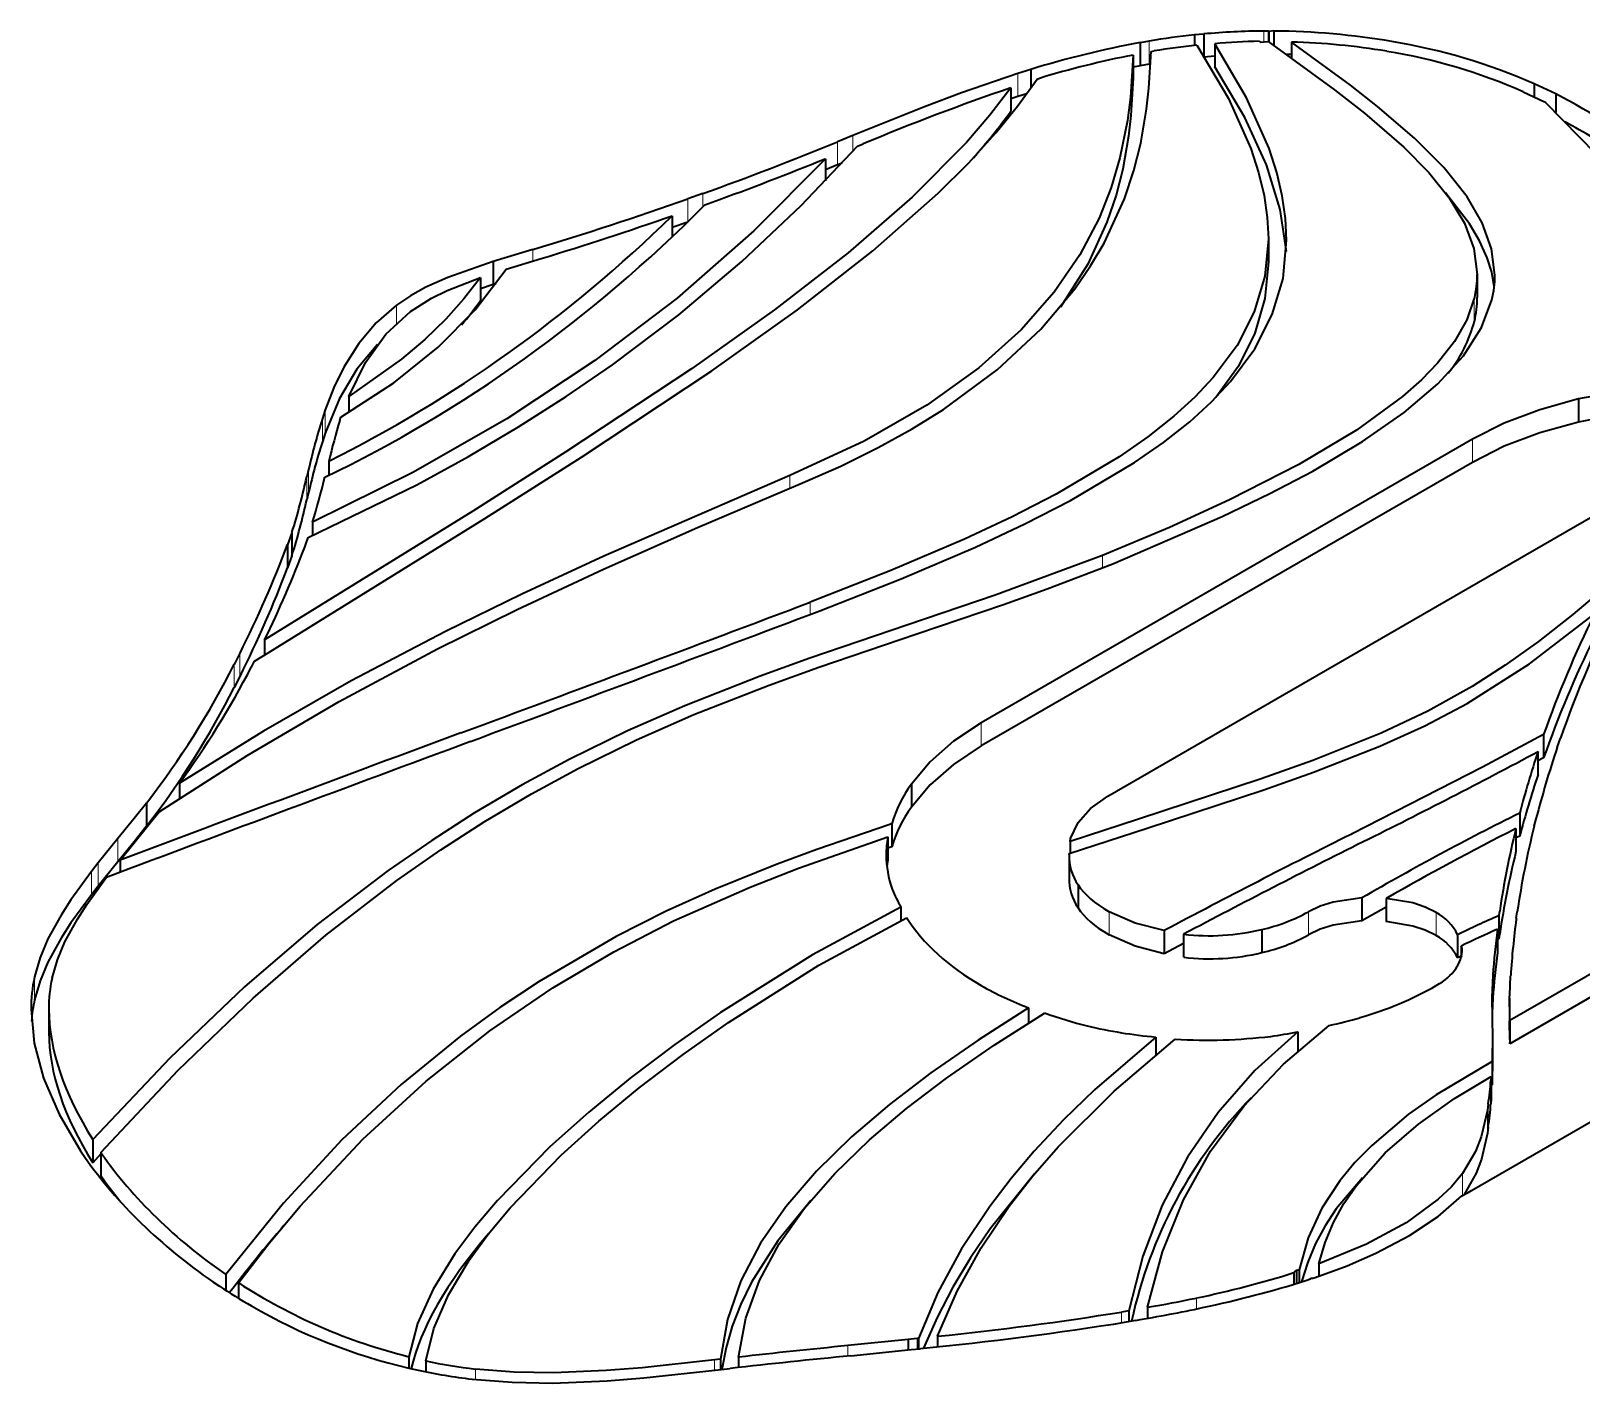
# Model space of a CAD drawing. Extents: x 327 to 941, y 153 to 765.
# Drawn here: x 758.74 to 775.18, y 656.03 to 670.37 of the extents above; entities that cross this region are included whole.
import ezdxf

# ---------------------------------------------------------------- set-up
doc = ezdxf.new("R2010")
doc.units = 0

msp = doc.modelspace()

# ---------------------------------------------------------------- linework, layer by layer
at = {"color": 7, "lineweight": 35, "ltscale": 0.002445}
msp.add_line((771.171, 670.337), (771.074, 670.328), dxfattribs=at)
at = {"color": 7, "lineweight": 35, "ltscale": 0.002766}
for p, q in [((771.074, 670.328), (771.074, 670.217)), ((768.036, 656.495), (768.036, 656.385))]:
    msp.add_line(p, q, dxfattribs=at)
at = {"color": 7, "lineweight": 35, "ltscale": 0.005756}
msp.add_line((771.171, 670.337), (771.171, 670.107), dxfattribs=at)
at = {"color": 7, "lineweight": 35, "ltscale": 0.001236}
msp.add_line((771.858, 670.369), (771.808, 670.369), dxfattribs=at)
at = {"color": 7, "lineweight": 13, "ltscale": 0.002884}
msp.add_line((771.808, 670.369), (771.808, 670.254), dxfattribs=at)
at = {"color": 7, "lineweight": 35, "ltscale": 0.000127774}
msp.add_line((771.862, 670.366), (771.858, 670.369), dxfattribs=at)
at = {"color": 7, "lineweight": 35, "ltscale": 0.002867}
msp.add_line((771.858, 670.369), (771.858, 670.255), dxfattribs=at)
at = {"color": 7, "lineweight": 35, "ltscale": 0.001312}
msp.add_line((771.914, 670.37), (771.862, 670.366), dxfattribs=at)
at = {"color": 7, "lineweight": 35, "ltscale": 0.002856}
msp.add_line((771.862, 670.366), (771.862, 670.252), dxfattribs=at)
at = {"color": 7, "lineweight": 35, "ltscale": 0.00387}
msp.add_line((771.914, 670.37), (771.914, 670.215), dxfattribs=at)
at = {"color": 7, "lineweight": 35, "ltscale": 0.002431}
for p, q in [((770.594, 670.263), (770.498, 670.246)), ((770.594, 670.018), (770.498, 670.001))]:
    msp.add_line(p, q, dxfattribs=at)
at = {"color": 7, "lineweight": 35, "ltscale": 0.006123}
for p, q in [((770.498, 670.246), (770.498, 670.001)), ((771.288, 670.235), (771.288, 669.99)), ((770.424, 670.115), (770.424, 669.87)), ((763.636, 667.925), (763.636, 667.681)), ((774.07, 667.788), (774.07, 667.544)), ((775.144, 666.468), (775.144, 666.223)), ((761.503, 665.05), (761.503, 664.806)), ((761.457, 664.923), (761.457, 664.678)), ((774.775, 662.909), (774.775, 662.664)), ((774.715, 662.729), (774.715, 662.485)), ((768.072, 662.385), (768.072, 662.14)), ((774.522, 662.078), (774.522, 661.833)), ((767.863, 661.965), (767.863, 661.72)), ((774.481, 661.913), (774.481, 661.668)), ((767.821, 661.824), (767.821, 661.58)), ((769.744, 661.637), (769.744, 661.392)), ((773.105, 661.172), (773.105, 660.928)), ((774.301, 660.99), (774.301, 660.745)), ((771.786, 660.842), (771.786, 660.597)), ((773.862, 660.787), (773.862, 660.542)), ((774.414, 660.115), (774.414, 659.87)), ((758.926, 660), (758.926, 659.755)), ((774.233, 659.672), (774.233, 659.427)), ((774.228, 659.442), (774.228, 659.197)), ((774.219, 659.284), (774.219, 659.039)), ((774.216, 659.242), (774.216, 658.997)), ((759.392, 658.615), (759.392, 658.37)), ((759.477, 658.477), (759.477, 658.232))]:
    msp.add_line(p, q, dxfattribs=at)
at = {"color": 7, "lineweight": 13, "ltscale": 0.006125}
for p, q in [((770.594, 670.263), (770.594, 670.018)), ((774.02, 666.041), (774.02, 665.796)), ((759.378, 661.456), (759.378, 661.211)), ((770.169, 661.031), (770.169, 660.786)), ((774.308, 661.038), (774.308, 660.793)), ((774.187, 658.992), (774.187, 658.747))]:
    msp.add_line(p, q, dxfattribs=at)
at = {"color": 7, "lineweight": 35, "ltscale": 0.000809253}
msp.add_line((770.615, 670.153), (770.647, 670.158), dxfattribs=at)
at = {"color": 7, "lineweight": 35, "ltscale": 0.000335294}
msp.add_line((771.762, 670.26), (771.772, 670.251), dxfattribs=at)
at = {"color": 7, "lineweight": 35, "ltscale": 0.002064}
msp.add_line((771.772, 670.251), (771.855, 670.257), dxfattribs=at)
at = {"color": 7, "lineweight": 35, "ltscale": 0.004285}
msp.add_line((772.102, 670.252), (772.102, 670.081), dxfattribs=at)
at = {"color": 7, "lineweight": 35, "ltscale": 0.00362}
msp.add_line((769.339, 669.963), (769.201, 669.92), dxfattribs=at)
at = {"color": 7, "lineweight": 35, "ltscale": 0.004945}
msp.add_line((769.339, 669.963), (769.339, 669.766), dxfattribs=at)
at = {"color": 7, "lineweight": 35, "ltscale": 0.001861}
msp.add_line((770.498, 670.001), (770.424, 669.988), dxfattribs=at)
at = {"color": 7, "lineweight": 35, "ltscale": 0.000362235}
msp.add_line((770.608, 670.02), (770.594, 670.018), dxfattribs=at)
at = {"color": 7, "lineweight": 35, "ltscale": 0.002929}
msp.add_line((771.288, 670.102), (771.171, 670.093), dxfattribs=at)
at = {"color": 7, "lineweight": 35, "ltscale": 0.001481}
msp.add_line((772.103, 670.121), (772.044, 670.122), dxfattribs=at)
at = {"color": 7, "lineweight": 13, "ltscale": 0.006123}
for p, q in [((769.201, 669.92), (769.201, 669.675)), ((767.288, 669.194), (767.288, 668.95)), ((765.7, 668.589), (765.7, 668.344)), ((774.04, 667.536), (774.04, 667.291)), ((761.857, 666.352), (761.857, 666.107)), ((761.826, 666.26), (761.826, 666.015)), ((761.68, 665.721), (761.68, 665.477)), ((761.661, 665.642), (761.661, 665.397)), ((760.952, 663.772), (760.952, 663.527)), ((760.892, 663.654), (760.892, 663.409)), ((768.812, 663.034), (768.812, 662.789)), ((759.658, 661.806), (759.658, 661.561)), ((759.45, 661.548), (759.45, 661.303)), ((772.28, 661.031), (772.28, 660.786)), ((773.637, 661.024), (773.637, 660.779)), ((758.774, 660.341), (758.774, 660.096)), ((774.237, 660.357), (774.237, 660.112)), ((774.23, 659.498), (774.23, 659.253)), ((774.178, 658.927), (774.178, 658.682)), ((759.484, 658.468), (759.484, 658.223))]:
    msp.add_line(p, q, dxfattribs=at)
at = {"color": 7, "lineweight": 35, "ltscale": 0.000607146}
msp.add_line((769.405, 669.86), (769.428, 669.868), dxfattribs=at)
at = {"color": 7, "lineweight": 35, "ltscale": 0.006353}
msp.add_line((774.903, 669.702), (774.674, 669.811), dxfattribs=at)
at = {"color": 7, "lineweight": 35, "ltscale": 0.003514}
msp.add_line((774.674, 669.811), (774.674, 669.67), dxfattribs=at)
at = {"color": 7, "lineweight": 35, "ltscale": 0.006125}
for p, q in [((769.126, 669.766), (769.126, 669.521)), ((771.856, 668.167), (771.856, 667.922)), ((763.502, 667.756), (763.502, 667.511)), ((759.962, 662.184), (759.962, 661.939)), ((769.84, 661.316), (769.84, 661.071)), ((772.849, 661.179), (772.849, 660.934)), ((770.753, 660.831), (770.753, 660.586)), ((770.958, 660.793), (770.958, 660.548)), ((774.286, 660.844), (774.286, 660.599)), ((774.417, 659.889), (774.417, 659.644)), ((774.418, 659.877), (774.418, 659.632))]:
    msp.add_line(p, q, dxfattribs=at)
at = {"color": 7, "lineweight": 35, "ltscale": 0.001975}
msp.add_line((769.201, 669.675), (769.126, 669.651), dxfattribs=at)
at = {"color": 7, "lineweight": 35, "ltscale": 0.002476}
msp.add_line((769.296, 669.705), (769.201, 669.675), dxfattribs=at)
at = {"color": 7, "lineweight": 35, "ltscale": 0.006263}
msp.add_line((774.557, 669.726), (774.783, 669.619), dxfattribs=at)
at = {"color": 7, "lineweight": 35, "ltscale": 0.004942}
msp.add_line((774.903, 669.702), (774.903, 669.504), dxfattribs=at)
at = {"color": 7, "lineweight": 35, "ltscale": 0.000345981}
msp.add_line((774.783, 669.619), (774.795, 669.612), dxfattribs=at)
at = {"color": 7, "lineweight": 35, "ltscale": 0.004406}
msp.add_line((767.451, 669.262), (767.288, 669.194), dxfattribs=at)
at = {"color": 7, "lineweight": 13, "ltscale": 0.004175}
msp.add_line((767.451, 669.262), (767.451, 669.095), dxfattribs=at)
at = {"color": 7, "lineweight": 35, "ltscale": 0.001651}
for p, q in [((767.499, 669.148), (767.56, 669.173)), ((774.187, 658.992), (774.178, 658.927))]:
    msp.add_line(p, q, dxfattribs=at)
at = {"color": 7, "lineweight": 35, "ltscale": 0.005856}
msp.add_line((767.159, 669.015), (767.159, 668.781), dxfattribs=at)
at = {"color": 7, "lineweight": 35, "ltscale": 0.003481}
msp.add_line((767.288, 668.95), (767.159, 668.897), dxfattribs=at)
at = {"color": 7, "lineweight": 35, "ltscale": 0.001314}
msp.add_line((767.337, 668.97), (767.288, 668.95), dxfattribs=at)
at = {"color": 7, "lineweight": 35, "ltscale": 0.004272}
msp.add_line((765.86, 668.647), (765.7, 668.589), dxfattribs=at)
at = {"color": 7, "lineweight": 13, "ltscale": 0.003545}
msp.add_line((765.86, 668.647), (765.86, 668.505), dxfattribs=at)
at = {"color": 7, "lineweight": 35, "ltscale": 0.002091}
msp.add_line((765.881, 668.526), (765.96, 668.554), dxfattribs=at)
at = {"color": 7, "lineweight": 35, "ltscale": 0.005551}
msp.add_line((765.535, 668.41), (765.535, 668.188), dxfattribs=at)
at = {"color": 7, "lineweight": 35, "ltscale": 0.00436}
msp.add_line((765.7, 668.344), (765.535, 668.286), dxfattribs=at)
at = {"color": 7, "lineweight": 35, "ltscale": 0.011013}
msp.add_line((764.057, 668.054), (763.636, 667.925), dxfattribs=at)
at = {"color": 7, "lineweight": 13, "ltscale": 0.003079}
msp.add_line((764.057, 668.054), (764.057, 667.931), dxfattribs=at)
at = {"color": 7, "lineweight": 35, "ltscale": 0.009695}
msp.add_line((763.773, 667.845), (764.145, 667.957), dxfattribs=at)
at = {"color": 7, "lineweight": 35, "ltscale": 0.00352}
msp.add_line((763.636, 667.681), (763.502, 667.637), dxfattribs=at)
at = {"color": 7, "lineweight": 35, "ltscale": 0.000802238}
msp.add_line((763.666, 667.69), (763.636, 667.681), dxfattribs=at)
at = {"color": 7, "lineweight": 13, "ltscale": 0.004825}
msp.add_line((762.611, 667.463), (762.611, 667.27), dxfattribs=at)
at = {"color": 7, "lineweight": 35, "ltscale": 0.002424}
for p, q in [((761.857, 666.352), (761.826, 666.26)), ((761.857, 666.107), (761.826, 666.015))]:
    msp.add_line(p, q, dxfattribs=at)
at = {"color": 7, "lineweight": 35, "ltscale": 0.004179}
msp.add_line((762.107, 666.493), (762.107, 666.326), dxfattribs=at)
at = {"color": 7, "lineweight": 35, "ltscale": 0.003639}
for p, q in [((775.287, 666.496), (775.144, 666.468)), ((775.287, 666.251), (775.144, 666.223))]:
    msp.add_line(p, q, dxfattribs=at)
at = {"color": 7, "lineweight": 35, "ltscale": 0.000920176}
msp.add_line((762.011, 666.24), (762.023, 666.275), dxfattribs=at)
at = {"color": 7, "lineweight": 35, "ltscale": 0.150359}
for p, q in [((774.02, 666.041), (768.812, 663.034)), ((770.155, 662.258), (775.364, 665.265))]:
    msp.add_line(p, q, dxfattribs=at)
at = {"color": 7, "lineweight": 35, "ltscale": 0.002044}
for p, q in [((761.68, 665.721), (761.661, 665.642)), ((761.68, 665.477), (761.661, 665.397))]:
    msp.add_line(p, q, dxfattribs=at)
at = {"color": 7, "lineweight": 35, "ltscale": 0.003745}
msp.add_line((761.894, 665.809), (761.894, 665.659), dxfattribs=at)
at = {"color": 7, "lineweight": 35, "ltscale": 0.150358}
msp.add_line((774.02, 665.796), (768.812, 662.789), dxfattribs=at)
at = {"color": 7, "lineweight": 35, "ltscale": 0.000287554}
msp.add_line((761.848, 665.627), (761.85, 665.638), dxfattribs=at)
at = {"color": 7, "lineweight": 13, "ltscale": 0.003343}
msp.add_line((766.782, 665.655), (766.782, 665.521), dxfattribs=at)
at = {"color": 7, "lineweight": 35, "ltscale": 0.003389}
for p, q in [((761.503, 665.05), (761.457, 664.923)), ((761.503, 664.806), (761.457, 664.678)), ((772.183, 657.234), (772.183, 657.098))]:
    msp.add_line(p, q, dxfattribs=at)
at = {"color": 7, "lineweight": 35, "ltscale": 0.003554}
msp.add_line((761.722, 665.161), (761.722, 665.019), dxfattribs=at)
at = {"color": 7, "lineweight": 35, "ltscale": 0.000802562}
msp.add_line((761.641, 664.898), (761.651, 664.928), dxfattribs=at)
at = {"color": 7, "lineweight": 35, "ltscale": 0.001839}
msp.add_line((761.651, 664.928), (761.676, 664.998), dxfattribs=at)
at = {"color": 7, "lineweight": 13, "ltscale": 0.003307}
msp.add_line((770.098, 664.809), (770.098, 664.677), dxfattribs=at)
at = {"color": 7, "lineweight": 13, "ltscale": 0.003238}
msp.add_line((766.999, 664.314), (766.999, 664.184), dxfattribs=at)
at = {"color": 7, "lineweight": 35, "ltscale": 0.003969}
msp.add_line((761.213, 663.913), (761.213, 663.754), dxfattribs=at)
at = {"color": 7, "lineweight": 35, "ltscale": 0.003296}
for p, q in [((760.952, 663.772), (760.892, 663.654)), ((760.952, 663.527), (760.892, 663.409))]:
    msp.add_line(p, q, dxfattribs=at)
at = {"color": 7, "lineweight": 35, "ltscale": 0.004241}
msp.add_line((761.105, 663.687), (761.25, 663.776), dxfattribs=at)
at = {"color": 7, "lineweight": 35, "ltscale": 0.001801}
msp.add_line((761.073, 663.623), (761.105, 663.687), dxfattribs=at)
at = {"color": 7, "lineweight": 35, "ltscale": 0.002637}
msp.add_line((774.919, 662.772), (774.954, 662.872), dxfattribs=at)
at = {"color": 7, "lineweight": 35, "ltscale": 0.001702}
for p, q in [((774.775, 662.664), (774.715, 662.631)), ((767.821, 661.58), (767.811, 661.512))]:
    msp.add_line(p, q, dxfattribs=at)
at = {"color": 7, "lineweight": 35, "ltscale": 0.003995}
msp.add_line((760.312, 662.394), (760.312, 662.234), dxfattribs=at)
at = {"color": 7, "lineweight": 35, "ltscale": 0.005285}
msp.add_line((759.962, 662.184), (759.83, 662.018), dxfattribs=at)
at = {"color": 7, "lineweight": 35, "ltscale": 0.003774}
msp.add_line((760.001, 661.973), (760.095, 662.091), dxfattribs=at)
at = {"color": 7, "lineweight": 35, "ltscale": 0.006838}
for p, q in [((759.83, 662.018), (759.658, 661.806)), ((759.83, 661.773), (759.658, 661.561))]:
    msp.add_line(p, q, dxfattribs=at)
at = {"color": 7, "lineweight": 35, "ltscale": 0.006867}
msp.add_line((759.828, 661.759), (760.001, 661.973), dxfattribs=at)
at = {"color": 7, "lineweight": 35, "ltscale": 0.005284}
msp.add_line((759.962, 661.939), (759.83, 661.773), dxfattribs=at)
at = {"color": 7, "lineweight": 35, "ltscale": 0.00057903}
msp.add_line((767.863, 661.965), (767.841, 661.957), dxfattribs=at)
at = {"color": 7, "lineweight": 35, "ltscale": 0.021728}
msp.add_line((769.744, 661.647), (770.571, 661.917), dxfattribs=at)
at = {"color": 7, "lineweight": 35, "ltscale": 0.019027}
msp.add_line((770.479, 662.012), (769.755, 661.776), dxfattribs=at)
at = {"color": 7, "lineweight": 35, "ltscale": 0.002012}
msp.add_line((774.674, 661.937), (774.694, 662.015), dxfattribs=at)
at = {"color": 7, "lineweight": 35, "ltscale": 0.008274}
for p, q in [((759.658, 661.806), (759.45, 661.548)), ((759.658, 661.561), (759.45, 661.303))]:
    msp.add_line(p, q, dxfattribs=at)
at = {"color": 7, "lineweight": 35, "ltscale": 0.005788}
msp.add_line((759.683, 661.579), (759.828, 661.759), dxfattribs=at)
at = {"color": 7, "lineweight": 35, "ltscale": 0.000777667}
msp.add_line((769.755, 661.776), (769.757, 661.807), dxfattribs=at)
at = {"color": 7, "lineweight": 35, "ltscale": 0.003131}
msp.add_line((769.755, 661.776), (769.755, 661.651), dxfattribs=at)
at = {"color": 7, "lineweight": 35, "ltscale": 0.001151}
msp.add_line((774.522, 661.833), (774.481, 661.813), dxfattribs=at)
at = {"color": 7, "lineweight": 35, "ltscale": 0.003227}
msp.add_line((759.683, 661.579), (759.683, 661.45), dxfattribs=at)
at = {"color": 7, "lineweight": 35, "ltscale": 0.000540913}
msp.add_line((767.841, 661.712), (767.821, 661.705), dxfattribs=at)
at = {"color": 7, "lineweight": 35, "ltscale": 0.000579515}
msp.add_line((767.863, 661.72), (767.841, 661.712), dxfattribs=at)
at = {"color": 7, "lineweight": 35, "ltscale": 0.00025484}
msp.add_line((769.744, 661.637), (769.744, 661.647), dxfattribs=at)
at = {"color": 7, "lineweight": 35, "ltscale": 0.002931}
msp.add_line((759.45, 661.548), (759.378, 661.456), dxfattribs=at)
at = {"color": 7, "lineweight": 35, "ltscale": 0.002932}
msp.add_line((759.45, 661.303), (759.378, 661.211), dxfattribs=at)
at = {"color": 7, "lineweight": 35, "ltscale": 0.00354}
msp.add_line((767.96, 661.081), (767.96, 660.939), dxfattribs=at)
at = {"color": 7, "lineweight": 35, "ltscale": 0.007355}
msp.add_line((773.105, 661.08), (772.849, 660.934), dxfattribs=at)
at = {"color": 7, "lineweight": 35, "ltscale": 0.001217}
msp.add_line((774.308, 661.038), (774.301, 660.99), dxfattribs=at)
at = {"color": 7, "lineweight": 35, "ltscale": 0.001762}
msp.add_line((774.485, 660.959), (774.495, 661.029), dxfattribs=at)
at = {"color": 7, "lineweight": 35, "ltscale": 0.001216}
msp.add_line((774.308, 660.793), (774.301, 660.745), dxfattribs=at)
at = {"color": 7, "lineweight": 35, "ltscale": 0.00583}
msp.add_line((770.958, 660.696), (770.753, 660.586), dxfattribs=at)
at = {"color": 7, "lineweight": 35, "ltscale": 0.002882}
msp.add_line((773.901, 660.667), (773.901, 660.551), dxfattribs=at)
at = {"color": 7, "lineweight": 35, "ltscale": 0.000441802}
msp.add_line((774.301, 660.745), (774.285, 660.738), dxfattribs=at)
at = {"color": 7, "lineweight": 35, "ltscale": 0.036853}
for p, q in [((775.694, 660.614), (774.418, 659.877)), ((775.694, 660.369), (774.418, 659.632))]:
    msp.add_line(p, q, dxfattribs=at)
at = {"color": 7, "lineweight": 35, "ltscale": 0.001351}
msp.add_line((773.91, 660.565), (773.862, 660.542), dxfattribs=at)
at = {"color": 7, "lineweight": 35, "ltscale": 0.005164}
msp.add_line((774.415, 660.147), (774.425, 660.353), dxfattribs=at)
at = {"color": 7, "lineweight": 35, "ltscale": 0.000430322}
msp.add_line((774.227, 660.148), (774.226, 660.131), dxfattribs=at)
at = {"color": 7, "lineweight": 35, "ltscale": 0.00052643}
msp.add_line((774.226, 660.131), (774.226, 660.11), dxfattribs=at)
at = {"color": 7, "lineweight": 35, "ltscale": 0.000794983}
msp.add_line((774.226, 660.131), (774.226, 660.099), dxfattribs=at)
at = {"color": 7, "lineweight": 35, "ltscale": 0.004729}
msp.add_line((774.226, 660.11), (774.229, 659.921), dxfattribs=at)
at = {"color": 7, "lineweight": 35, "ltscale": 0.001666}
msp.add_line((774.227, 660.148), (774.227, 660.082), dxfattribs=at)
at = {"color": 7, "lineweight": 35, "ltscale": 0.003832}
msp.add_line((774.237, 660.112), (774.228, 659.959), dxfattribs=at)
at = {"color": 7, "lineweight": 35, "ltscale": 0.000451725}
msp.add_line((774.414, 660.129), (774.415, 660.147), dxfattribs=at)
at = {"color": 7, "lineweight": 35, "ltscale": 0.000344849}
msp.add_line((774.414, 660.115), (774.414, 660.129), dxfattribs=at)
at = {"color": 7, "lineweight": 35, "ltscale": 0.004822}
for p, q in [((774.417, 659.922), (774.414, 660.115)), ((774.417, 659.677), (774.414, 659.87))]:
    msp.add_line(p, q, dxfattribs=at)
at = {"color": 7, "lineweight": 35, "ltscale": 0.004005}
msp.add_line((769.313, 660.012), (769.313, 659.851), dxfattribs=at)
at = {"color": 7, "lineweight": 35, "ltscale": 0.087765}
msp.add_line((774.011, 658.075), (777.051, 659.831), dxfattribs=at)
at = {"color": 7, "lineweight": 35, "ltscale": 0.006228}
msp.add_line((774.229, 659.921), (774.233, 659.672), dxfattribs=at)
at = {"color": 7, "lineweight": 13, "ltscale": 0.000759888}
msp.add_line((774.417, 659.922), (774.417, 659.892), dxfattribs=at)
at = {"color": 7, "lineweight": 35, "ltscale": 0.000250249}
msp.add_line((774.417, 659.912), (774.417, 659.922), dxfattribs=at)
at = {"color": 7, "lineweight": 35, "ltscale": 0.000572207}
msp.add_line((774.417, 659.889), (774.417, 659.912), dxfattribs=at)
at = {"color": 7, "lineweight": 35, "ltscale": 0.000309768}
for p, q in [((774.418, 659.877), (774.417, 659.889)), ((774.418, 659.632), (774.417, 659.644))]:
    msp.add_line(p, q, dxfattribs=at)
at = {"color": 7, "lineweight": 35, "ltscale": 0.00468}
msp.add_line((770.662, 659.702), (770.662, 659.515), dxfattribs=at)
at = {"color": 7, "lineweight": 35, "ltscale": 0.005135}
msp.add_line((772.167, 659.758), (772.167, 659.552), dxfattribs=at)
at = {"color": 7, "lineweight": 35, "ltscale": 0.004348}
for p, q in [((774.233, 659.672), (774.23, 659.498)), ((774.233, 659.427), (774.23, 659.253))]:
    msp.add_line(p, q, dxfattribs=at)
at = {"color": 7, "lineweight": 35, "ltscale": 0.001397}
for p, q in [((774.23, 659.498), (774.228, 659.442)), ((774.23, 659.253), (774.228, 659.197))]:
    msp.add_line(p, q, dxfattribs=at)
at = {"color": 7, "lineweight": 35, "ltscale": 0.001049}
for p, q in [((774.219, 659.284), (774.216, 659.242)), ((774.219, 659.039), (774.216, 658.997))]:
    msp.add_line(p, q, dxfattribs=at)
at = {"color": 7, "lineweight": 35, "ltscale": 0.000259512}
msp.add_line((774.228, 659.197), (774.219, 659.192), dxfattribs=at)
at = {"color": 7, "lineweight": 35, "ltscale": 0.00165}
msp.add_line((774.187, 658.747), (774.178, 658.682), dxfattribs=at)
at = {"color": 7, "lineweight": 35, "ltscale": 0.002073}
msp.add_line((759.261, 658.497), (759.308, 658.428), dxfattribs=at)
at = {"color": 7, "lineweight": 35, "ltscale": 0.003174}
msp.add_line((759.477, 658.464), (759.392, 658.37), dxfattribs=at)
at = {"color": 7, "lineweight": 35, "ltscale": 0.000278906}
for p, q in [((759.484, 658.468), (759.477, 658.477)), ((759.484, 658.223), (759.477, 658.232))]:
    msp.add_line(p, q, dxfattribs=at)
at = {"color": 7, "lineweight": 13, "ltscale": 0.005785}
msp.add_line((773.915, 658.255), (773.915, 658.024), dxfattribs=at)
at = {"color": 7, "lineweight": 35, "ltscale": 0.001756}
msp.add_line((773.906, 658.02), (773.969, 658.051), dxfattribs=at)
at = {"color": 7, "lineweight": 35, "ltscale": 0.000190019}
msp.add_line((773.969, 658.051), (773.976, 658.055), dxfattribs=at)
at = {"color": 7, "lineweight": 35, "ltscale": 0.001014}
msp.add_line((773.976, 658.055), (774.011, 658.075), dxfattribs=at)
at = {"color": 7, "lineweight": 35, "ltscale": 0.003285}
msp.add_line((772.392, 657.299), (772.392, 657.167), dxfattribs=at)
at = {"color": 7, "lineweight": 35, "ltscale": 0.004176}
msp.add_line((760.801, 657.185), (760.801, 657.018), dxfattribs=at)
at = {"color": 7, "lineweight": 35, "ltscale": 0.003096}
msp.add_line((772.127, 657.205), (772.127, 657.081), dxfattribs=at)
at = {"color": 7, "lineweight": 35, "ltscale": 0.000723944}
msp.add_line((772.183, 657.234), (772.155, 657.228), dxfattribs=at)
at = {"color": 7, "lineweight": 35, "ltscale": 0.003458}
msp.add_line((772.155, 657.228), (772.155, 657.09), dxfattribs=at)
at = {"color": 7, "lineweight": 35, "ltscale": 0.0013}
msp.add_line((772.254, 657.121), (772.303, 657.137), dxfattribs=at)
at = {"color": 7, "lineweight": 35, "ltscale": 0.000604371}
msp.add_line((772.303, 657.146), (772.327, 657.145), dxfattribs=at)
at = {"color": 7, "lineweight": 35, "ltscale": 0.000218334}
msp.add_line((772.303, 657.137), (772.303, 657.146), dxfattribs=at)
at = {"color": 7, "lineweight": 35, "ltscale": 0.000221252}
msp.add_line((772.303, 657.146), (772.303, 657.137), dxfattribs=at)
at = {"color": 7, "lineweight": 35, "ltscale": 0.000621033}
msp.add_line((772.327, 657.145), (772.351, 657.153), dxfattribs=at)
at = {"color": 7, "lineweight": 35, "ltscale": 0.002086}
msp.add_line((760.666, 657.108), (760.735, 657.061), dxfattribs=at)
at = {"color": 7, "lineweight": 35, "ltscale": 0.004109}
msp.add_line((760.938, 657.096), (760.938, 656.932), dxfattribs=at)
at = {"color": 7, "lineweight": 35, "ltscale": 0.002911}
msp.add_line((770.575, 656.837), (770.575, 656.72), dxfattribs=at)
at = {"color": 7, "lineweight": 13, "ltscale": 0.002899}
msp.add_line((771.093, 656.936), (771.093, 656.82), dxfattribs=at)
at = {"color": 7, "lineweight": 35, "ltscale": 0.00196}
msp.add_line((770.376, 656.799), (770.299, 656.786), dxfattribs=at)
at = {"color": 7, "lineweight": 13, "ltscale": 0.002832}
msp.add_line((770.299, 656.786), (770.299, 656.673), dxfattribs=at)
at = {"color": 7, "lineweight": 35, "ltscale": 0.002559}
msp.add_line((770.351, 656.682), (770.452, 656.699), dxfattribs=at)
at = {"color": 7, "lineweight": 35, "ltscale": 0.002834}
msp.add_line((770.376, 656.799), (770.376, 656.686), dxfattribs=at)
at = {"color": 7, "lineweight": 35, "ltscale": 0.016081}
msp.add_line((768.036, 656.495), (767.396, 656.43), dxfattribs=at)
at = {"color": 7, "lineweight": 35, "ltscale": 0.00243}
msp.add_line((768.133, 656.505), (768.036, 656.495), dxfattribs=at)
at = {"color": 7, "lineweight": 35, "ltscale": 0.000351502}
msp.add_line((768.147, 656.507), (768.133, 656.505), dxfattribs=at)
at = {"color": 7, "lineweight": 13, "ltscale": 0.002766}
msp.add_line((768.133, 656.505), (768.133, 656.395), dxfattribs=at)
at = {"color": 7, "lineweight": 35, "ltscale": 0.002768}
msp.add_line((768.147, 656.507), (768.147, 656.396), dxfattribs=at)
at = {"color": 7, "lineweight": 35, "ltscale": 0.002776}
msp.add_line((768.349, 656.529), (768.349, 656.418), dxfattribs=at)
at = {"color": 7, "lineweight": 35, "ltscale": 0.003014}
msp.add_line((762.744, 656.313), (762.744, 656.192), dxfattribs=at)
at = {"color": 7, "lineweight": 13, "ltscale": 0.002762}
msp.add_line((767.396, 656.43), (767.396, 656.32), dxfattribs=at)
at = {"color": 7, "lineweight": 35, "ltscale": 0.016111}
msp.add_line((767.429, 656.323), (768.07, 656.388), dxfattribs=at)
at = {"color": 7, "lineweight": 35, "ltscale": 0.002418}
msp.add_line((768.07, 656.388), (768.166, 656.398), dxfattribs=at)
at = {"color": 7, "lineweight": 35, "ltscale": 0.002519}
msp.add_line((762.742, 656.192), (762.841, 656.17), dxfattribs=at)
at = {"color": 7, "lineweight": 35, "ltscale": 0.002898}
msp.add_line((762.924, 656.269), (762.924, 656.153), dxfattribs=at)
at = {"color": 7, "lineweight": 13, "ltscale": 0.002754}
msp.add_line((763.45, 656.182), (763.45, 656.072), dxfattribs=at)
at = {"color": 7, "lineweight": 35, "ltscale": 0.001555}
msp.add_line((766.046, 656.286), (765.985, 656.279), dxfattribs=at)
at = {"color": 7, "lineweight": 13, "ltscale": 0.002776}
msp.add_line((765.985, 656.279), (765.985, 656.168), dxfattribs=at)
at = {"color": 7, "lineweight": 35, "ltscale": 0.003247}
msp.add_line((766.022, 656.173), (766.151, 656.188), dxfattribs=at)
at = {"color": 7, "lineweight": 35, "ltscale": 0.002771}
msp.add_line((766.046, 656.286), (766.046, 656.176), dxfattribs=at)
at = {"color": 7, "lineweight": 35, "ltscale": 0.002748}
msp.add_line((766.239, 656.308), (766.239, 656.198), dxfattribs=at)
at = {"color": 7, "lineweight": 35}
for points in [[(766.892, 665.567), (767.322, 665.757), (767.718, 665.953), (768.08, 666.153), (768.41, 666.358), (768.981, 666.778), (769.442, 667.207), (769.805, 667.637), (769.972, 667.88), (770.114, 668.121), (770.33, 668.591), (770.43, 668.892), (770.503, 669.18), (770.565, 669.54), (770.589, 669.762), (770.615, 670.153)], [(771.098, 670.22), (771.434, 669.653), (771.67, 669.124), (771.752, 668.871), (771.811, 668.625), (771.845, 668.392), (771.856, 668.167)], [(772.05, 668.153), (772.039, 668.383), (772.004, 668.621), (771.946, 668.868), (771.863, 669.124), (771.626, 669.661), (771.288, 670.235)], [(771.855, 670.257), (772.557, 669.747), (772.874, 669.5), (773.293, 669.137), (773.558, 668.868), (773.774, 668.601), (773.935, 668.333), (774.036, 668.062), (774.07, 667.788)], [(774.258, 667.781), (774.223, 668.061), (774.123, 668.337), (773.963, 668.61), (773.715, 668.922), (773.405, 669.233), (773.015, 669.569), (772.728, 669.795), (772.102, 670.252)], [(770.424, 670.115), (770.393, 669.669), (770.362, 669.421), (770.283, 669.024), (770.19, 668.71), (770.062, 668.385), (769.857, 667.995), (769.585, 667.599), (769.234, 667.201), (768.786, 666.799), (768.235, 666.404), (767.571, 666.021), (766.782, 665.655)], [(772.047, 668.031), (771.983, 668.476), (771.837, 668.949), (771.606, 669.453), (771.288, 669.99)], [(761.25, 663.776), (763.55, 665.2), (764.575, 665.85), (765.954, 666.765), (766.863, 667.414), (767.664, 668.039), (768.355, 668.65), (768.676, 668.97), (768.966, 669.29), (769.198, 669.574), (769.405, 669.86)], [(769.201, 669.92), (768.602, 669.714), (768.21, 669.567), (767.451, 669.262)], [(770.424, 669.87), (770.398, 669.473), (770.373, 669.254), (770.312, 668.905), (770.242, 668.628), (770.145, 668.342), (769.941, 667.898), (769.652, 667.443)], [(769.126, 669.766), (768.903, 669.476), (768.654, 669.187), (768.078, 668.607), (767.4, 668.019), (766.62, 667.415), (765.738, 666.789), (764.406, 665.906), (763.42, 665.28), (761.213, 663.913)], [(774.795, 669.612), (775.329, 669.068), (775.545, 668.816), (775.68, 668.632), (775.789, 668.448), (775.899, 668.167), (775.938, 667.874)], [(761.676, 664.998), (762.826, 665.558), (763.374, 665.858), (763.904, 666.171), (764.411, 666.493), (764.901, 666.829), (765.606, 667.361), (766.273, 667.924), (766.904, 668.52), (767.499, 669.148)], [(767.159, 669.015), (766.401, 668.251), (765.587, 667.538), (764.715, 666.875), (763.782, 666.258), (762.785, 665.688), (761.722, 665.161)], [(774.251, 667.659), (774.224, 667.813), (774.177, 667.965), (774.096, 668.146), (773.99, 668.326), (773.735, 668.654)], [(771.856, 668.167), (771.818, 667.769), (771.707, 667.392), (771.524, 667.035), (771.271, 666.696), (771.075, 666.487), (770.853, 666.284), (770.579, 666.067), (770.274, 665.855), (769.607, 665.46), (769.14, 665.22), (768.633, 664.983), (767.852, 664.649), (766.999, 664.314)], [(767.102, 664.223), (767.962, 664.561), (768.75, 664.897), (769.275, 665.143), (769.759, 665.392), (770.438, 665.794), (770.746, 666.008), (771.023, 666.227), (771.253, 666.437), (771.454, 666.652), (771.712, 666.999), (771.898, 667.363), (772.012, 667.747), (772.05, 668.153)], [(762.023, 666.275), (762.584, 666.64), (763.055, 667.016), (763.447, 667.414), (763.773, 667.845)], [(763.636, 667.925), (763.156, 667.756), (762.923, 667.652), (762.76, 667.563), (762.611, 667.463)], [(771.856, 667.922), (771.82, 667.534), (771.714, 667.166), (771.54, 666.817), (771.3, 666.484)], [(763.502, 667.756), (763.327, 667.53), (763.134, 667.314), (762.912, 667.098), (762.666, 666.889), (762.107, 666.493)], [(762.76, 667.397), (762.983, 667.537), (763.149, 667.618), (763.502, 667.756)], [(774.04, 667.536), (773.961, 667.307), (773.831, 667.078), (773.65, 666.846), (773.48, 666.672), (773.28, 666.496), (772.791, 666.138), (772.179, 665.773), (771.443, 665.397), (770.807, 665.107), (770.098, 664.809)], [(770.206, 664.72), (771.368, 665.221), (771.872, 665.465), (772.326, 665.704), (772.855, 666.017), (773.297, 666.325), (773.653, 666.628), (773.926, 666.927), (774.117, 667.225), (774.227, 667.521)], [(762.611, 667.463), (762.396, 667.275), (762.211, 667.057), (762.052, 666.804), (761.948, 666.589), (761.857, 666.352)], [(762.107, 666.493), (762.283, 666.854), (762.499, 667.154), (762.76, 667.397)], [(762.41, 667.044), (762.19, 666.783), (762.007, 666.473), (761.857, 666.107)], [(775.144, 666.468), (774.733, 666.354), (774.358, 666.211), (774.02, 666.041)], [(775.144, 666.223), (774.733, 666.109), (774.358, 665.966), (774.02, 665.796)], [(760.095, 662.091), (761.03, 662.689), (762.003, 663.26), (763.047, 663.818), (763.892, 664.237), (764.807, 664.664), (765.802, 665.105), (766.892, 665.567)], [(766.782, 665.655), (764.811, 664.803), (763.94, 664.399), (763.131, 664.003), (762.132, 663.479), (761.201, 662.947), (760.312, 662.394)], [(770.098, 664.809), (768.961, 664.386), (768.035, 664.073)], [(768.13, 663.979), (769.047, 664.289), (769.511, 664.454), (770.206, 664.72)], [(775.469, 664.508), (775.084, 664.182), (774.719, 663.896), (774.366, 663.644), (774.018, 663.42), (773.548, 663.158), (773.054, 662.924), (772.327, 662.634), (771.78, 662.441), (770.479, 662.012)], [(768.035, 664.073), (766.994, 663.719), (766.468, 663.529), (765.669, 663.215), (765.06, 662.948), (764.443, 662.646), (763.945, 662.378), (763.44, 662.08), (762.985, 661.788), (762.522, 661.468), (761.771, 660.895), (761, 660.234), (760.208, 659.477), (759.392, 658.615)], [(770.571, 661.917), (771.808, 662.325), (772.334, 662.51), (773.037, 662.785), (773.514, 663.002), (773.965, 663.24), (774.626, 663.66), (775.312, 664.187)], [(759.477, 658.477), (760.296, 659.351), (761.091, 660.116), (761.864, 660.784), (762.616, 661.363), (763.083, 661.689), (763.542, 661.985), (764.044, 662.282), (764.538, 662.55), (765.156, 662.853), (765.764, 663.121), (766.563, 663.435), (767.089, 663.625), (768.13, 663.979)], [(768.812, 663.034), (768.516, 662.838), (768.269, 662.622), (768.072, 662.385)], [(774.775, 662.909), (774.128, 662.563), (772.739, 661.855)], [(768.812, 662.789), (768.516, 662.593), (768.269, 662.377), (768.072, 662.14)], [(769.757, 661.807), (769.838, 661.977), (769.971, 662.127), (770.155, 662.258)], [(767.841, 661.957), (767.067, 661.691), (766.649, 661.537), (765.989, 661.271), (765.472, 661.037), (764.941, 660.769), (764.123, 660.292), (763.708, 660.016), (763.29, 659.712), (762.66, 659.198), (762.033, 658.611), (761.412, 657.942), (760.801, 657.185)], [(760.938, 657.096), (761.263, 657.515), (761.591, 657.908), (762.256, 658.618), (762.928, 659.235), (763.6, 659.767), (764.268, 660.223), (764.917, 660.607), (765.55, 660.933), (766.362, 661.292), (766.875, 661.493), (767.821, 661.824)], [(759.378, 661.456), (759.158, 661.157), (759.055, 660.996), (758.916, 660.743), (758.833, 660.545), (758.774, 660.341)], [(758.96, 660.327), (759.017, 660.522), (759.096, 660.711), (759.228, 660.953), (759.327, 661.107), (759.537, 661.396)], [(759.378, 661.211), (759.158, 660.912), (759.055, 660.751), (758.916, 660.498), (758.833, 660.3), (758.774, 660.096)], [(767.96, 661.081), (767.021, 660.574), (766.048, 659.963), (765.562, 659.623), (765.09, 659.266), (764.651, 658.906), (764.239, 658.538), (763.682, 657.97), (763.442, 657.685), (763.231, 657.402), (763.001, 657.029), (762.836, 656.664), (762.744, 656.313)], [(772.849, 661.179), (772.542, 661.134), (772.404, 661.091), (772.28, 661.031)], [(773.637, 661.024), (773.517, 661.081), (773.388, 661.124), (773.105, 661.172)], [(762.924, 656.269), (763.007, 656.613), (763.162, 656.969), (763.382, 657.335), (763.585, 657.613), (763.818, 657.893), (764.359, 658.451), (764.758, 658.812), (765.186, 659.165), (765.651, 659.519), (766.132, 659.858), (767.09, 660.464), (768.019, 660.968)], [(770.753, 660.831), (770.444, 660.91), (770.169, 661.031)], [(772.849, 660.934), (772.542, 660.889), (772.404, 660.846), (772.28, 660.786)], [(773.637, 660.779), (773.517, 660.836), (773.388, 660.879), (773.105, 660.928)], [(770.753, 660.586), (770.444, 660.665), (770.169, 660.786)], [(773.911, 660.636), (773.91, 660.641), (773.906, 660.651), (773.902, 660.661), (773.901, 660.667)], [(758.737, 659.993), (758.77, 659.637), (758.87, 659.265), (759.034, 658.883), (759.261, 658.497)], [(769.313, 660.012), (768.779, 659.671), (768.276, 659.322), (767.838, 658.987), (767.437, 658.644), (767.064, 658.279), (766.741, 657.903), (766.473, 657.516), (766.264, 657.118), (766.12, 656.709), (766.046, 656.286)], [(766.239, 656.308), (766.316, 656.72), (766.461, 657.12), (766.67, 657.509), (766.938, 657.887), (767.259, 658.255), (767.628, 658.613), (768.019, 658.945), (768.444, 659.268), (768.949, 659.617), (769.484, 659.957)], [(770.575, 656.837), (770.735, 657.426), (770.957, 657.977), (771.244, 658.491), (771.596, 658.969), (772.015, 659.413), (772.5, 659.825)], [(770.662, 659.702), (770.013, 659.143), (769.683, 658.823), (769.373, 658.492), (769.129, 658.203), (768.902, 657.906), (768.604, 657.458), (768.351, 656.992), (768.147, 656.507)], [(768.349, 656.529), (768.556, 657.007), (768.811, 657.467), (769.109, 657.909), (769.359, 658.229), (769.629, 658.539), (770.22, 659.13), (770.868, 659.681)], [(772.167, 659.758), (771.714, 659.346), (771.325, 658.903), (770.998, 658.428), (770.731, 657.92), (770.524, 657.378), (770.376, 656.799)], [(774.228, 659.442), (773.635, 659.088), (773.343, 658.883), (772.952, 658.553), (772.774, 658.371), (772.613, 658.176), (772.424, 657.888), (772.278, 657.575), (772.183, 657.234)], [(772.392, 657.299), (772.458, 657.523), (772.547, 657.736), (772.658, 657.938), (772.789, 658.129), (773.095, 658.475), (773.448, 658.78), (773.829, 659.049), (774.219, 659.284)], [(774.178, 658.927), (774.114, 658.643), (774.054, 658.489), (773.915, 658.255)], [(774.178, 658.682), (774.116, 658.408), (774.061, 658.258), (773.931, 658.032)], [(769.377, 658.251), (768.907, 657.668), (768.698, 657.363), (768.509, 657.05), (768.343, 656.73), (768.2, 656.402)], [(772.853, 658.209), (772.576, 657.881), (772.458, 657.702), (772.357, 657.514), (772.273, 657.316), (772.209, 657.107)], [(773.915, 658.255), (773.797, 658.115), (773.658, 657.982), (773.319, 657.732), (772.897, 657.505), (772.392, 657.299)], [(767.004, 657.968), (766.654, 657.542), (766.375, 657.102), (766.263, 656.871), (766.172, 656.636), (766.106, 656.409), (766.062, 656.177)], [(772.351, 657.153), (772.69, 657.277), (772.995, 657.409), (773.353, 657.598), (773.655, 657.801), (773.906, 658.02)], [(763.413, 656.075), (763.839, 656.042), (764.268, 656.034), (764.847, 656.057), (765.236, 656.088), (766.022, 656.173)], [(765.985, 656.279), (765.216, 656.196), (764.836, 656.165), (764.275, 656.143), (763.859, 656.15), (763.45, 656.182)]]:
    msp.add_lwpolyline(points, dxfattribs=at)
for centre, radius, start, end in [((771.898, 662.48), 7.892, 95.9983, 99.5186), ((771.869, 662.728), 7.642, 90.4522, 95.2376), ((771.854, 662.628), 7.742, 80.2515, 89.5524), ((772.226, 660.672), 9.729, 100.2351, 107.262), ((771.889, 662.728), 7.533, 96.0223, 99.4919), ((771.913, 662.912), 7.35, 91.1807, 94.8795), ((771.885, 662.74), 7.516, 80.6073, 88.3389), ((772.15, 664.237), 5.994, 66.3248, 80.7732), ((772.168, 664.103), 6.234, 66.2961, 80.8), ((772.23, 660.727), 9.56, 100.8889, 107.0439), ((777.011, 646.635), 24.439, 108.8231, 112.7496), ((772.349, 664.664), 5.649, 49.8238, 63.1166), ((763.756, 673.421), 6.637, 318.5204, 324.0156), ((772.424, 664.544), 5.503, 58.4732, 62.0643), ((754.538, 700.302), 33.619, 289.6811, 292.2873), ((754.506, 700.134), 33.592, 289.936, 292.1266), ((753.76, 702.459), 35.913, 286.6625, 289.4189), ((753.626, 702.546), 36.153, 286.9153, 289.2331), ((772.983, 667.79), 1.088, 346.4835, 359.9341), ((773.138, 667.782), 1.12, 346.4928, 359.9603), ((760.283, 669.819), 3.961, 319.6162, 324.3554), ((772.983, 667.545), 1.088, 346.4835, 359.9341), ((772.608, 667.668), 1.481, 321.3085, 345.2523), ((768.835, 664.075), 7.342, 162.6864, 167.0406), ((768.406, 664.282), 6.688, 162.9759, 166.8007), ((768.835, 663.83), 7.342, 162.6864, 167.0406), ((754.703, 667.175), 7.124, 342.6498, 347.5756), ((752.913, 667.779), 9.19, 343.4473, 346.4573), ((754.703, 666.93), 7.124, 342.6498, 347.5756), ((749.449, 669.5), 12.851, 333.5295, 339.1368), ((749.279, 669.676), 13.253, 334.2241, 338.8696), ((749.449, 669.255), 12.851, 333.5295, 339.1368), ((539.701, 1266.288), 643.458, 290.333696, 290.685902), ((544.432, 1253.722), 630.151, 290.333122, 290.692889), ((786.212, 658.945), 11.923, 153.2803, 160.7702), ((786.255, 658.835), 12.182, 153.94, 160.4642), ((786.255, 658.59), 12.182, 153.94, 160.4642), ((752.526, 667.914), 9.388, 322.3834, 333.019), ((752.62, 668.008), 9.522, 323.8756, 332.5828), ((752.526, 667.669), 9.388, 322.3834, 333.019), ((1265.903, -689.404), 1442.711, 110.388144, 110.541236), ((1253.107, -655.129), 1406.004, 110.383343, 110.551181), ((738.252, 731.188), 77.564, 296.50149, 298.04155), ((785.605, 659.141), 11.466, 161.7597, 165.1545), ((785.134, 659.321), 10.782, 161.3325, 165.5324), ((785.605, 658.896), 11.466, 161.7597, 165.1545), ((769.211, 661.559), 1.407, 144.0728, 163.2422), ((769.211, 661.314), 1.407, 144.0728, 163.2422), ((788.421, 634.214), 31.138, 116.5113, 120.0064), ((788.318, 634.538), 30.673, 116.8158, 119.7353), ((783.556, 659.669), 9.348, 166.1097, 171.5777), ((783.884, 659.652), 9.489, 166.0652, 171.6539), ((768.891, 661.634), 1.087, 169.9272, 179.9743), ((809.907, 587.238), 83.361, 116.47815, 118.0144), ((811.466, 584.336), 86.525, 116.49702, 117.9154), ((768.945, 661.64), 1.141, 180.2581, 198.9727), ((770.287, 661.623), 0.543, 178.5071, 214.4165), ((783.556, 659.424), 9.348, 166.1097, 171.5777), ((769.278, 661.866), 1.533, 202.9158, 210.7901), ((770.287, 661.378), 0.543, 178.5071, 214.4165), ((771.361, 662.696), 1.902, 282.923, 298.9087), ((773.384, 660.556), 0.531, 25.8297, 61.6013), ((778.112, 652.185), 9.594, 113.4026, 116.2942), ((782.904, 659.823), 8.495, 172.3097, 176.4181), ((771.233, 663.137), 2.36, 263.313, 283.5486), ((771.361, 662.451), 1.902, 282.923, 298.9087), ((773.384, 660.311), 0.531, 25.8297, 61.6013), ((778.601, 650.997), 10.752, 113.6652, 115.9247), ((782.66, 659.758), 8.445, 172.6074, 175.9271), ((771.233, 662.892), 2.36, 263.313, 283.5486), ((782.66, 659.513), 8.445, 172.6074, 175.9271), ((760.339, 659.999), 1.602, 167.6891, 180.2312), ((760.441, 660.007), 1.516, 167.7754, 180.24), ((779.477, 659.978), 5.253, 175.8541, 178.1375), ((760.289, 659.762), 1.551, 167.5644, 176.0381), ((770.585, 663.37), 3.59, 240.3945, 249.2525), ((771.79, 663.513), 3.751, 286.0529, 299.4861), ((771.033, 664.249), 4.562, 250.15, 256.077), ((771.15, 665.001), 5.321, 256.8113, 264.7477), ((771.328, 665.2), 5.501, 282.3104, 285.8262), ((771.216, 665.293), 5.623, 266.4518, 276.8075), ((771.091, 665.227), 5.574, 278.1552, 281.1272), ((767.534, 659.875), 6.712, 352.4423, 354.5875), ((775.173, 655.664), 4.876, 135.8676, 167.8395), ((767.534, 659.63), 6.712, 352.4423, 354.5875), ((763.064, 660.722), 4.366, 214.9159, 219.1651), ((771.981, 648.547), 13.979, 139.0811, 142.8336), ((768.86, 667.648), 10.943, 281.777, 287.3704), ((772.209, 657.133), 0.109, 119.883, 139.0114), ((764.155, 662.192), 6.166, 236.308, 240.0188), ((764.184, 662.101), 5.965, 237.0422, 256.0325), ((768.817, 668.006), 11.415, 281.8398, 287.5229), ((764.118, 662.119), 6.084, 239.9854, 256.9358), ((767.315, 675.109), 18.676, 279.6699, 281.8797), ((767.782, 672.94), 16.344, 279.8398, 281.6879), ((764.568, 692.886), 36.664, 275.6321, 279.0756), ((764.931, 690.048), 33.692, 275.8234, 279.1681), ((773.606, 591.534), 65.082, 95.44637, 96.57733), ((774.567, 582.711), 74.067, 95.55553, 96.45597), ((764.073, 661.849), 5.811, 257.7521, 263.4737), ((764.075, 661.602), 5.456, 257.8245, 263.4229)]:
    msp.add_arc(centre, radius, start, end, dxfattribs=at)
for centre, major_axis, ratio, start_param, end_param in [((752.698, 687.837), (7.466, -22.876), 0.754823, 0.100037, 0.368453), ((752.383, 689.305), (7.481, -24.307), 0.725044, 0.118457, 0.35585), ((826.031, 667.866), (56.258, 6.372), 0.081391, 3.181599, 3.251296), ((1081.661, 793.591), (313.774, 132.371), 0.069829, 3.153516, 3.194406), ((826.031, 667.621), (56.258, 6.372), 0.081391, 3.181599, 3.251296), ((680.278, 684.844), (93.622, -24.298), 0.060084, 6.222224, 6.298686), ((762.23, 658.742), (3.1, -1.996), 0.572995, 3.495177, 4.032874), ((762.23, 658.497), (3.1, -1.996), 0.572995, 3.495177, 4.032874), ((762.164, 658.854), (3.027, -1.888), 0.600877, 4.093495, 4.635894), ((762.091, 658.865), (3.142, -1.946), 0.609225, 4.096143, 4.634749), ((775.744, 660.332), (12.946, 4.891), 0.279608, 2.670484, 2.95743)]:
    msp.add_ellipse(centre, major_axis=major_axis, ratio=ratio, start_param=start_param, end_param=end_param, dxfattribs=at)

doc.saveas('drawing.dxf')
